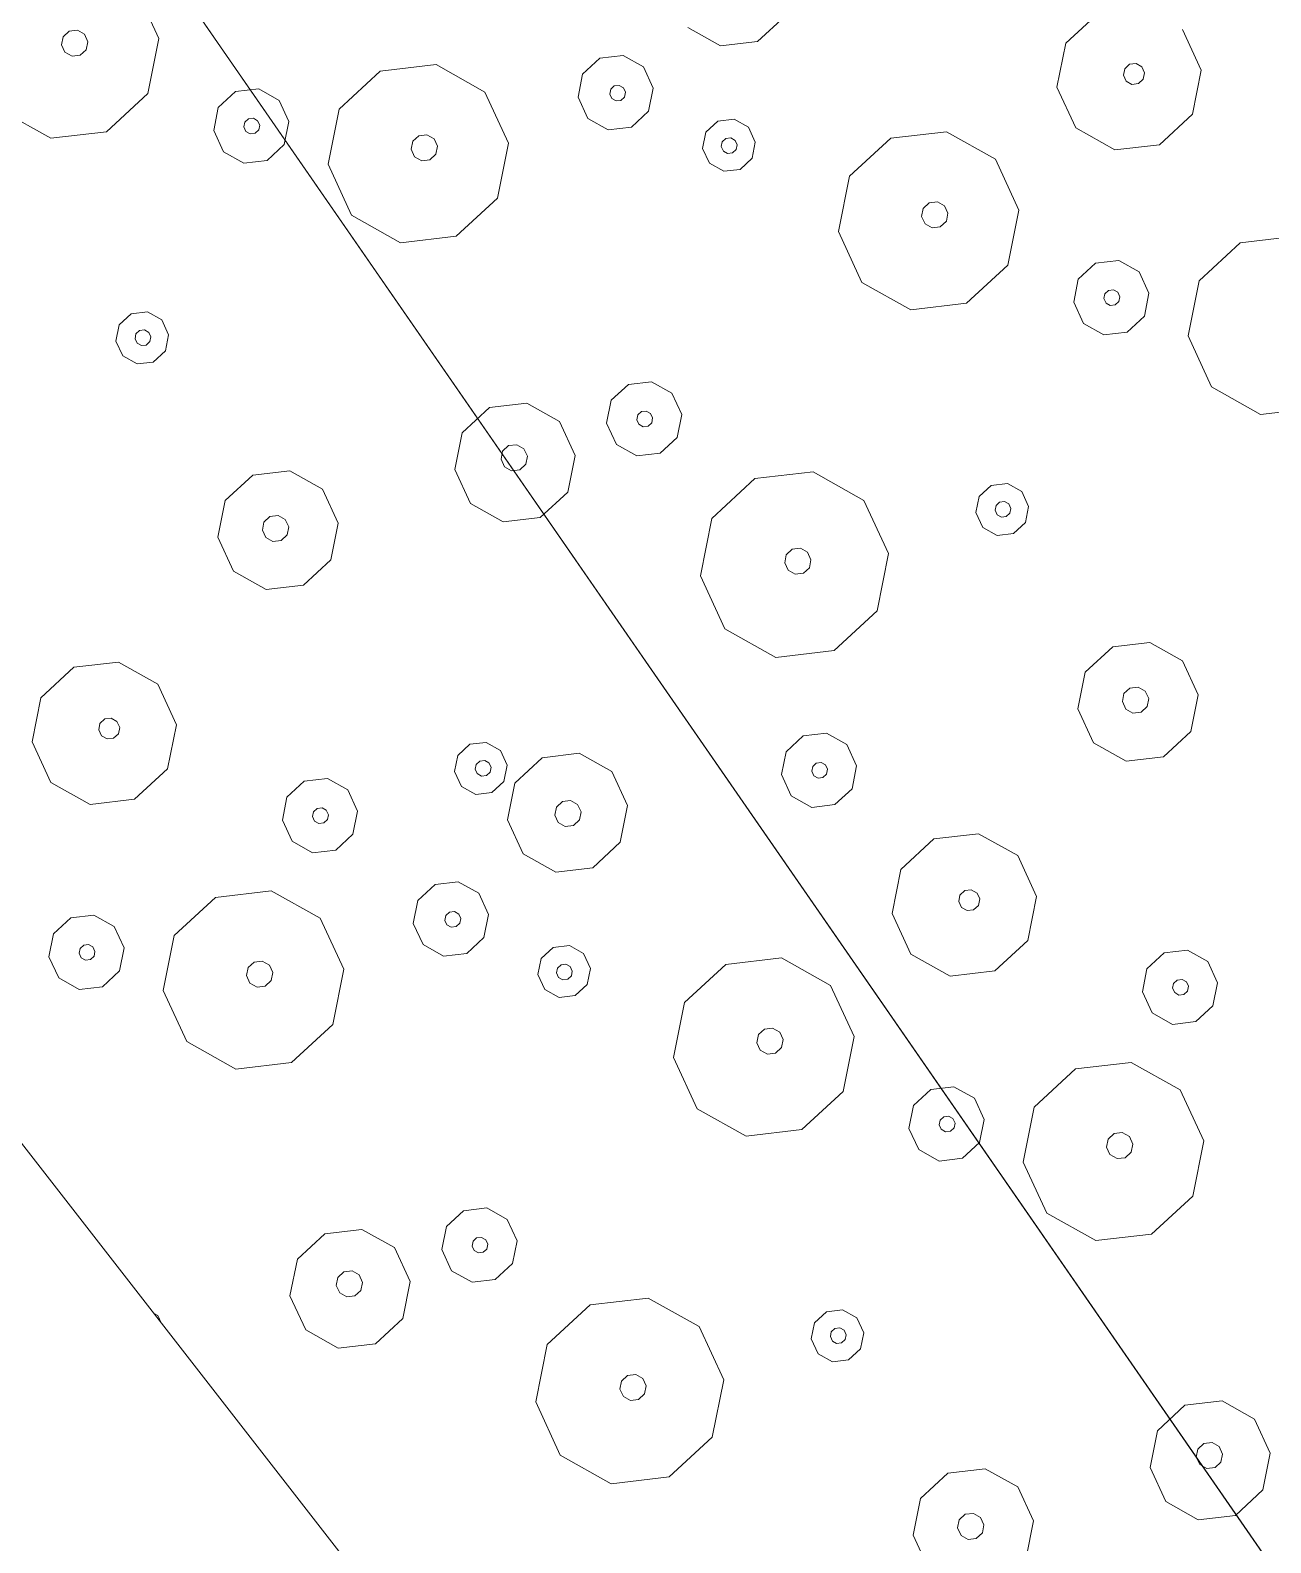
# Model space of a CAD drawing. Header units: metres. Extents: x -2858 to 512, y -1995 to 1252.
# Drawn here: x -943.201 to -940.579, y -870.803 to -867.606 of the extents above; entities that cross this region are included whole.
import ezdxf

# ---------------------------------------------------------------- set-up
doc = ezdxf.new("R2010")
doc.units = ezdxf.units.M
doc.layers.add('Calque commun', color=7, linetype='Continuous')
doc.layers.add('Calque11', color=7, linetype='Continuous')

# ---------------------------------------------------------------- blocks, each defined once
blk = doc.blocks.new('geometrebondepartleger')
at = {"layer": 'Calque11', "color": 7, "linetype": 'Continuous', "lineweight": 9}
blk.add_line((150.3457, 147.4392, 79), (130.1803, 35.9078, 79), dxfattribs=at)
blk = doc.blocks.new('pattern')
at = {"layer": 'Calque commun', "color": 54, "linetype": 'Continuous', "lineweight": 9}
for p, q in [((68.2023, 79.6739), (68.2704, 79.7141)), ((68.2704, 79.7141), (68.3491, 79.7066)), ((68.3491, 79.7066), (68.4084, 79.6542)), ((68.1708, 79.6013), (68.2023, 79.6739)), ((68.4084, 79.6542), (68.4256, 79.577)), ((68.188, 79.5241), (68.1708, 79.6013)), ((68.2638, 79.5839), (68.2707, 79.5998)), ((68.2707, 79.5998), (68.2856, 79.6086)), ((68.2856, 79.6086), (68.3028, 79.607)), ((68.3028, 79.607), (68.3158, 79.5955)), ((68.3158, 79.5955), (68.3195, 79.5786)), ((68.2675, 79.567), (68.2638, 79.5839)), ((68.2805, 79.5556), (68.2675, 79.567)), ((68.2978, 79.5539), (68.2805, 79.5556)), ((68.3127, 79.5627), (68.2978, 79.5539)), ((68.3195, 79.5786), (68.3127, 79.5627)), ((68.4256, 79.577), (68.3942, 79.5044)), ((68.2473, 79.4717), (68.188, 79.5241)), ((68.3942, 79.5044), (68.326, 79.4642)), ((68.326, 79.4642), (68.2473, 79.4717)), ((68.6428, 79.3963), (68.711, 79.4365)), ((68.6114, 79.3237), (68.6428, 79.3963)), ((68.7187, 79.3238), (68.7336, 79.3326)), ((68.7336, 79.3326), (68.7508, 79.3309)), ((68.7508, 79.3309), (68.7638, 79.3195)), ((68.6286, 79.2465), (68.6114, 79.3237)), ((68.7118, 79.3079), (68.7187, 79.3238)), ((68.7156, 79.291), (68.7118, 79.3079)), ((68.7675, 79.3026), (68.7607, 79.2867)), ((68.7638, 79.3195), (68.7675, 79.3026)), ((68.8662, 79.2994), (68.8347, 79.2269)), ((68.7285, 79.2795), (68.7156, 79.291)), ((68.7458, 79.2779), (68.7285, 79.2795)), ((68.7607, 79.2867), (68.7458, 79.2779)), ((68.6879, 79.1942), (68.6286, 79.2465)), ((68.8347, 79.2269), (68.7666, 79.1866)), ((67.8044, 79.1287), (67.9066, 79.1891)), ((67.9066, 79.1891), (68.0247, 79.1778)), ((68.0247, 79.1778), (68.1136, 79.0993)), ((68.7666, 79.1866), (68.6879, 79.1942)), ((67.7572, 79.0199), (67.8044, 79.1287)), ((68.1136, 79.0993), (68.1394, 78.9835)), ((67.783, 78.9041), (67.7572, 79.0199)), ((67.9025, 79.0057), (67.9093, 79.0215)), ((67.9093, 79.0215), (67.9242, 79.0303)), ((67.9242, 79.0303), (67.9415, 79.0287)), ((67.9415, 79.0287), (67.9544, 79.0172)), ((67.9544, 79.0172), (67.9582, 79.0004)), ((67.9062, 78.9888), (67.9025, 79.0057)), ((67.9192, 78.9773), (67.9062, 78.9888)), ((67.9513, 78.9845), (67.9364, 78.9757)), ((67.9582, 79.0004), (67.9513, 78.9845)), ((68.1394, 78.9835), (68.0922, 78.8746)), ((67.5359, 78.9277), (67.5785, 78.9528)), ((67.5785, 78.9528), (67.6277, 78.9481)), ((67.6277, 78.9481), (67.6648, 78.9154)), ((67.9364, 78.9757), (67.9192, 78.9773)), ((67.5163, 78.8823), (67.5359, 78.9277)), ((67.6648, 78.9154), (67.6755, 78.8671)), ((67.5784, 78.8772), (67.5826, 78.8867)), ((67.5826, 78.8867), (67.5915, 78.892)), ((67.5915, 78.892), (67.6019, 78.891)), ((67.6019, 78.891), (67.6096, 78.8842)), ((67.6096, 78.8842), (67.6119, 78.874)), ((67.8719, 78.8255), (67.783, 78.9041)), ((67.527, 78.8341), (67.5163, 78.8823)), ((67.5807, 78.8671), (67.5784, 78.8772)), ((67.5885, 78.8602), (67.5807, 78.8671)), ((67.5988, 78.8592), (67.5885, 78.8602)), ((67.6078, 78.8645), (67.5988, 78.8592)), ((67.6119, 78.874), (67.6078, 78.8645)), ((67.6755, 78.8671), (67.6559, 78.8218)), ((68.0922, 78.8746), (67.9901, 78.8143)), ((68.5718, 78.832), (68.5856, 78.8638)), ((68.5856, 78.8638), (68.6154, 78.8814)), ((68.6154, 78.8814), (68.6499, 78.8781)), ((68.6499, 78.8781), (68.6758, 78.8552)), ((68.6758, 78.8552), (68.6833, 78.8214)), ((67.5641, 78.8013), (67.527, 78.8341)), ((67.6559, 78.8218), (67.6133, 78.7967)), ((67.9901, 78.8143), (67.8719, 78.8255)), ((68.5794, 78.7982), (68.5718, 78.832)), ((68.6096, 78.8292), (68.6137, 78.8387)), ((68.6119, 78.819), (68.6096, 78.8292)), ((68.6197, 78.8122), (68.6119, 78.819)), ((68.6137, 78.8387), (68.6227, 78.844)), ((68.6227, 78.844), (68.633, 78.843)), ((68.633, 78.843), (68.6408, 78.8361)), ((68.6431, 78.826), (68.6389, 78.8165)), ((68.6408, 78.8361), (68.6431, 78.826)), ((68.6833, 78.8214), (68.6696, 78.7897)), ((67.6133, 78.7967), (67.5641, 78.8013)), ((68.6053, 78.7753), (68.5794, 78.7982)), ((68.63, 78.8112), (68.6197, 78.8122)), ((68.6389, 78.8165), (68.63, 78.8112)), ((68.6696, 78.7897), (68.6398, 78.7721)), ((68.0802, 78.7527), (68.1228, 78.7779)), ((68.1228, 78.7779), (68.172, 78.7732)), ((68.172, 78.7732), (68.2091, 78.7404)), ((68.6398, 78.7721), (68.6053, 78.7753)), ((68.8573, 78.7094), (68.9638, 78.7723)), ((68.9638, 78.7723), (69.0868, 78.7606)), ((69.0868, 78.7606), (69.1795, 78.6787)), ((68.0606, 78.7074), (68.0802, 78.7527)), ((68.2091, 78.7404), (68.2198, 78.6922)), ((68.0713, 78.6591), (68.0606, 78.7074)), ((68.1228, 78.7022), (68.1269, 78.7118)), ((68.125, 78.6921), (68.1228, 78.7022)), ((68.1328, 78.6852), (68.125, 78.6921)), ((68.1269, 78.7118), (68.1358, 78.717)), ((68.1358, 78.717), (68.1462, 78.7161)), ((68.1462, 78.7161), (68.154, 78.7092)), ((68.1562, 78.6991), (68.1521, 78.6895)), ((68.154, 78.7092), (68.1562, 78.6991)), ((68.2198, 78.6922), (68.2002, 78.6468)), ((68.8081, 78.596), (68.8573, 78.7094)), ((68.1084, 78.6264), (68.0713, 78.6591)), ((68.1431, 78.6842), (68.1328, 78.6852)), ((68.1521, 78.6895), (68.1431, 78.6842)), ((69.1795, 78.6787), (69.2063, 78.5581)), ((68.2002, 78.6468), (68.1576, 78.6217)), ((68.1576, 78.6217), (68.1084, 78.6264)), ((68.835, 78.4754), (68.8081, 78.596)), ((68.9694, 78.5803), (68.9762, 78.5962)), ((68.9762, 78.5962), (68.9911, 78.605)), ((68.9911, 78.605), (69.0084, 78.6033)), ((69.0084, 78.6033), (69.0213, 78.5919)), ((67.6553, 78.5207), (67.737, 78.569)), ((67.737, 78.569), (67.8315, 78.56)), ((68.9731, 78.5634), (68.9694, 78.5803)), ((68.9861, 78.552), (68.9731, 78.5634)), ((69.0251, 78.575), (69.0182, 78.5591)), ((69.0213, 78.5919), (69.0251, 78.575)), ((67.1097, 78.4911), (67.1778, 78.5313)), ((67.1778, 78.5313), (67.2565, 78.5238)), ((67.8315, 78.56), (67.9027, 78.4972)), ((69.0033, 78.5503), (68.9861, 78.552)), ((69.0182, 78.5591), (69.0033, 78.5503)), ((69.2063, 78.5581), (69.1572, 78.4447)), ((67.2565, 78.5238), (67.3158, 78.4715)), ((67.6175, 78.4336), (67.6553, 78.5207)), ((67.0782, 78.4185), (67.1097, 78.4911)), ((67.3158, 78.4715), (67.333, 78.3942)), ((67.9027, 78.4972), (67.9233, 78.4045)), ((68.1328, 78.4308), (68.235, 78.4911)), ((68.235, 78.4911), (68.3531, 78.4799)), ((68.3531, 78.4799), (68.4421, 78.4013)), ((68.9277, 78.3936), (68.835, 78.4754)), ((67.7393, 78.435), (67.7512, 78.442)), ((67.7512, 78.442), (67.765, 78.4407)), ((67.765, 78.4407), (67.7754, 78.4315)), ((69.1572, 78.4447), (69.0507, 78.3819)), ((67.0954, 78.3413), (67.0782, 78.4185)), ((67.1786, 78.4027), (67.1855, 78.4186)), ((67.1855, 78.4186), (67.2004, 78.4274)), ((67.2004, 78.4274), (67.2176, 78.4257)), ((67.2176, 78.4257), (67.2306, 78.4143)), ((67.2306, 78.4143), (67.2344, 78.3974)), ((67.6382, 78.341), (67.6175, 78.4336)), ((67.7338, 78.4223), (67.7393, 78.435)), ((67.7368, 78.4088), (67.7338, 78.4223)), ((67.7471, 78.3996), (67.7368, 78.4088)), ((67.7729, 78.4053), (67.7609, 78.3983)), ((67.7784, 78.418), (67.7729, 78.4053)), ((67.7754, 78.4315), (67.7784, 78.418)), ((67.9233, 78.4045), (67.8856, 78.3174)), ((68.0856, 78.3219), (68.1328, 78.4308)), ((67.1824, 78.3858), (67.1786, 78.4027)), ((67.1954, 78.3743), (67.1824, 78.3858)), ((67.2126, 78.3727), (67.1954, 78.3743)), ((67.2275, 78.3815), (67.2126, 78.3727)), ((67.2344, 78.3974), (67.2275, 78.3815)), ((67.333, 78.3942), (67.3016, 78.3217)), ((67.7609, 78.3983), (67.7471, 78.3996)), ((68.4421, 78.4013), (68.4679, 78.2855)), ((69.0507, 78.3819), (68.9277, 78.3936)), ((67.1547, 78.289), (67.0954, 78.3413)), ((67.7093, 78.2782), (67.6382, 78.341)), ((67.3016, 78.3217), (67.2335, 78.2815)), ((67.8856, 78.3174), (67.8038, 78.2691)), ((68.1114, 78.2061), (68.0856, 78.3219)), ((68.2309, 78.3077), (68.2378, 78.3236)), ((68.2347, 78.2908), (68.2309, 78.3077)), ((68.2378, 78.3236), (68.2527, 78.3324)), ((68.2527, 78.3324), (68.2699, 78.3307)), ((68.2699, 78.3307), (68.2829, 78.3193)), ((68.2829, 78.3193), (68.2867, 78.3024)), ((67.2335, 78.2815), (67.1547, 78.289)), ((67.8038, 78.2691), (67.7093, 78.2782)), ((68.2477, 78.2794), (68.2347, 78.2908)), ((68.2649, 78.2777), (68.2477, 78.2794)), ((68.2798, 78.2865), (68.2649, 78.2777)), ((68.2867, 78.3024), (68.2798, 78.2865)), ((68.4679, 78.2855), (68.4207, 78.1766)), ((66.4915, 78.2726), (66.5805, 78.1941)), ((68.9297, 78.1879), (68.9723, 78.213)), ((68.9723, 78.213), (69.0215, 78.2083)), ((66.5805, 78.1941), (66.6063, 78.0783)), ((68.2004, 78.1276), (68.1114, 78.2061)), ((68.91, 78.1425), (68.9297, 78.1879)), ((69.0215, 78.2083), (69.0586, 78.1756)), ((68.4207, 78.1766), (68.3185, 78.1163)), ((68.9764, 78.1469), (68.9853, 78.1522)), ((68.9853, 78.1522), (68.9956, 78.1512)), ((68.9956, 78.1512), (69.0034, 78.1443)), ((69.0586, 78.1756), (69.0693, 78.1273)), ((68.3185, 78.1163), (68.2004, 78.1276)), ((68.9208, 78.0943), (68.91, 78.1425)), ((68.9722, 78.1374), (68.9764, 78.1469)), ((68.9745, 78.1273), (68.9722, 78.1374)), ((68.9823, 78.1204), (68.9745, 78.1273)), ((68.9926, 78.1194), (68.9823, 78.1204)), ((69.0016, 78.1247), (68.9926, 78.1194)), ((69.0057, 78.1342), (69.0016, 78.1247)), ((69.0034, 78.1443), (69.0057, 78.1342)), ((69.0693, 78.1273), (69.0497, 78.082)), ((69.1448, 78.0775), (69.2129, 78.1177)), ((69.2129, 78.1177), (69.2916, 78.1102)), ((68.9579, 78.0615), (68.9208, 78.0943)), ((69.2916, 78.1102), (69.3509, 78.0579)), ((66.6063, 78.0783), (66.5591, 77.9694)), ((67.6835, 78.0081), (67.7032, 78.0534)), ((67.7032, 78.0534), (67.7458, 78.0786)), ((67.7458, 78.0786), (67.795, 78.0739)), ((67.795, 78.0739), (67.832, 78.0412)), ((69.0071, 78.0568), (68.9579, 78.0615)), ((69.0497, 78.082), (69.0071, 78.0568)), ((69.1133, 78.0049), (69.1448, 78.0775)), ((69.3509, 78.0579), (69.3681, 77.9807)), ((67.832, 78.0412), (67.8428, 77.9929)), ((66.3388, 77.9203), (66.2498, 77.9989)), ((67.6943, 77.9598), (67.6835, 78.0081)), ((67.7457, 78.0029), (67.7498, 78.0125)), ((67.748, 77.9928), (67.7457, 78.0029)), ((67.7557, 77.9859), (67.748, 77.9928)), ((67.7498, 78.0125), (67.7588, 78.0177)), ((67.7588, 78.0177), (67.7691, 78.0168)), ((67.775, 77.9902), (67.7661, 77.985)), ((67.7691, 78.0168), (67.7769, 78.0099)), ((67.7792, 77.9998), (67.775, 77.9902)), ((67.7769, 78.0099), (67.7792, 77.9998)), ((67.8428, 77.9929), (67.8231, 77.9475)), ((69.1305, 77.9277), (69.1133, 78.0049)), ((69.2063, 77.9876), (69.2132, 78.0034)), ((69.2101, 77.9707), (69.2063, 77.9876)), ((69.2132, 78.0034), (69.2281, 78.0122)), ((69.2281, 78.0122), (69.2453, 78.0106)), ((69.2453, 78.0106), (69.2583, 77.9992)), ((69.2583, 77.9992), (69.262, 77.9823)), ((66.5591, 77.9694), (66.4569, 77.9091)), ((67.0387, 77.9268), (67.0524, 77.9586)), ((67.0524, 77.9586), (67.0822, 77.9762)), ((67.0822, 77.9762), (67.1167, 77.9729)), ((67.1167, 77.9729), (67.1426, 77.95)), ((67.7313, 77.9271), (67.6943, 77.9598)), ((67.7661, 77.985), (67.7557, 77.9859)), ((69.223, 77.9592), (69.2101, 77.9707)), ((69.2402, 77.9576), (69.223, 77.9592)), ((69.2551, 77.9664), (69.2402, 77.9576)), ((69.262, 77.9823), (69.2551, 77.9664)), ((69.3681, 77.9807), (69.3367, 77.9081)), ((67.0462, 77.8931), (67.0387, 77.9268)), ((67.0764, 77.924), (67.0806, 77.9335)), ((67.0787, 77.9138), (67.0764, 77.924)), ((67.0806, 77.9335), (67.0895, 77.9388)), ((67.0895, 77.9388), (67.0999, 77.9378)), ((67.0999, 77.9378), (67.1076, 77.9309)), ((67.1076, 77.9309), (67.1099, 77.9208)), ((67.1426, 77.95), (67.1502, 77.9162)), ((67.7805, 77.9224), (67.7313, 77.9271)), ((67.8231, 77.9475), (67.7805, 77.9224)), ((68.3975, 77.9199), (68.4273, 77.9375)), ((68.4273, 77.9375), (68.4618, 77.9342)), ((68.4618, 77.9342), (68.4877, 77.9113)), ((69.1898, 77.8754), (69.1305, 77.9277)), ((66.4569, 77.9091), (66.3388, 77.9203)), ((67.0721, 77.8701), (67.0462, 77.8931)), ((67.0865, 77.907), (67.0787, 77.9138)), ((67.0968, 77.906), (67.0865, 77.907)), ((67.1058, 77.9113), (67.0968, 77.906)), ((67.1099, 77.9208), (67.1058, 77.9113)), ((67.1502, 77.9162), (67.1364, 77.8845)), ((68.3837, 77.8881), (68.3975, 77.9199)), ((68.4232, 77.8854), (68.4273, 77.8949)), ((68.4273, 77.8949), (68.4362, 77.9002)), ((68.4362, 77.9002), (68.4466, 77.8992)), ((68.4466, 77.8992), (68.4544, 77.8923)), ((68.4544, 77.8923), (68.4566, 77.8822)), ((68.4877, 77.9113), (68.4952, 77.8775)), ((69.3367, 77.9081), (69.2685, 77.8679)), ((66.5471, 77.8475), (66.5896, 77.8727)), ((66.5896, 77.8727), (66.6389, 77.868)), ((66.6389, 77.868), (66.6759, 77.8353)), ((67.1066, 77.8669), (67.0721, 77.8701)), ((67.1364, 77.8845), (67.1066, 77.8669)), ((67.3241, 77.8042), (67.4306, 77.8671)), ((67.4306, 77.8671), (67.5536, 77.8554)), ((68.3913, 77.8543), (68.3837, 77.8881)), ((68.4254, 77.8752), (68.4232, 77.8854)), ((68.4332, 77.8683), (68.4254, 77.8752)), ((68.4436, 77.8674), (68.4332, 77.8683)), ((68.4525, 77.8726), (68.4436, 77.8674)), ((68.4566, 77.8822), (68.4525, 77.8726)), ((68.4952, 77.8775), (68.4815, 77.8457)), ((69.2685, 77.8679), (69.1898, 77.8754)), ((66.5274, 77.8022), (66.5471, 77.8475)), ((66.6759, 77.8353), (66.6867, 77.787)), ((67.5536, 77.8554), (67.6463, 77.7736)), ((68.4172, 77.8314), (68.3913, 77.8543)), ((68.4517, 77.8281), (68.4172, 77.8314)), ((68.4815, 77.8457), (68.4517, 77.8281)), ((66.5381, 77.7539), (66.5274, 77.8022)), ((66.5896, 77.797), (66.5937, 77.8066)), ((66.5918, 77.7869), (66.5896, 77.797)), ((66.5937, 77.8066), (66.6027, 77.8118)), ((66.6027, 77.8118), (66.613, 77.8109)), ((66.613, 77.8109), (66.6208, 77.804)), ((66.6208, 77.804), (66.623, 77.7939)), ((67.275, 77.6908), (67.3241, 77.8042)), ((66.5996, 77.78), (66.5918, 77.7869)), ((66.61, 77.779), (66.5996, 77.78)), ((66.6189, 77.7843), (66.61, 77.779)), ((66.623, 77.7939), (66.6189, 77.7843)), ((66.6867, 77.787), (66.667, 77.7416)), ((67.6463, 77.7736), (67.6732, 77.6529)), ((68.0888, 77.7488), (68.1569, 77.789)), ((68.1569, 77.789), (68.2356, 77.7815)), ((68.2356, 77.7815), (68.2949, 77.7292)), ((66.5752, 77.7212), (66.5381, 77.7539)), ((66.667, 77.7416), (66.6244, 77.7165)), ((68.0573, 77.6762), (68.0888, 77.7488)), ((69.5539, 77.7274), (69.5606, 77.743)), ((66.6244, 77.7165), (66.5752, 77.7212)), ((68.2949, 77.7292), (68.3121, 77.652)), ((68.4565, 77.6832), (68.4991, 77.7083)), ((68.4991, 77.7083), (68.5483, 77.7036)), ((68.5483, 77.7036), (68.5854, 77.6709)), ((69.556, 77.7176), (69.5539, 77.7274)), ((67.3018, 77.5702), (67.275, 77.6908)), ((67.4362, 77.6751), (67.4431, 77.691)), ((67.4399, 77.6582), (67.4362, 77.6751)), ((67.4431, 77.691), (67.458, 77.6998)), ((67.458, 77.6998), (67.4752, 77.6981)), ((67.4752, 77.6981), (67.4882, 77.6867)), ((67.4919, 77.6698), (67.485, 77.6539)), ((67.4882, 77.6867), (67.4919, 77.6698)), ((68.0745, 77.599), (68.0573, 77.6762)), ((68.1575, 77.6685), (68.1644, 77.6844)), ((68.1613, 77.6517), (68.1575, 77.6685)), ((68.1644, 77.6844), (68.1793, 77.6932)), ((68.1793, 77.6932), (68.1965, 77.6916)), ((68.1965, 77.6916), (68.2095, 77.6801)), ((68.2095, 77.6801), (68.2133, 77.6632)), ((68.4368, 77.6378), (68.4565, 77.6832)), ((68.5854, 77.6709), (68.5961, 77.6226)), ((66.1221, 77.6155), (66.2039, 77.6638)), ((66.2039, 77.6638), (66.2984, 77.6548)), ((66.2984, 77.6548), (66.3695, 77.592)), ((67.4529, 77.6468), (67.4399, 77.6582)), ((67.4701, 77.6451), (67.4529, 77.6468)), ((67.485, 77.6539), (67.4701, 77.6451)), ((67.6732, 77.6529), (67.624, 77.5395)), ((68.1743, 77.6402), (68.1613, 77.6517)), ((68.1915, 77.6386), (68.1743, 77.6402)), ((68.2064, 77.6474), (68.1915, 77.6386)), ((68.2133, 77.6632), (68.2064, 77.6474)), ((68.3121, 77.652), (68.2807, 77.5794)), ((68.4476, 77.5896), (68.4368, 77.6378)), ((68.4977, 77.6356), (68.5019, 77.6451)), ((68.5019, 77.6451), (68.5108, 77.6504)), ((68.5108, 77.6504), (68.5211, 77.6494)), ((68.5211, 77.6494), (68.5289, 77.6426)), ((68.5289, 77.6426), (68.5312, 77.6324)), ((66.0844, 77.5284), (66.1221, 77.6155)), ((68.5, 77.6255), (68.4977, 77.6356)), ((68.5078, 77.6186), (68.5, 77.6255)), ((68.5181, 77.6176), (68.5078, 77.6186)), ((68.527, 77.6229), (68.5181, 77.6176)), ((68.5312, 77.6324), (68.527, 77.6229)), ((68.5961, 77.6226), (68.5764, 77.5773)), ((66.3695, 77.592), (66.3902, 77.4993)), ((66.5997, 77.5256), (66.7018, 77.5859)), ((66.7018, 77.5859), (66.82, 77.5747)), ((66.82, 77.5747), (66.9089, 77.4961)), ((68.1338, 77.5467), (68.0745, 77.599)), ((68.2807, 77.5794), (68.2126, 77.5392)), ((68.4846, 77.5568), (68.4476, 77.5896)), ((68.5764, 77.5773), (68.5339, 77.5521)), ((68.7469, 77.5324), (68.8491, 77.5927)), ((68.8491, 77.5927), (68.9672, 77.5815)), ((68.9672, 77.5815), (69.0561, 77.5029)), ((67.3945, 77.4884), (67.3018, 77.5702)), ((68.2126, 77.5392), (68.1338, 77.5467)), ((68.5339, 77.5521), (68.4846, 77.5568)), ((66.2006, 77.5171), (66.2061, 77.5298)), ((66.2036, 77.5036), (66.2006, 77.5171)), ((66.2061, 77.5298), (66.218, 77.5368)), ((66.218, 77.5368), (66.2318, 77.5355)), ((66.2318, 77.5355), (66.2422, 77.5263)), ((66.2452, 77.5128), (66.2397, 77.5001)), ((66.2422, 77.5263), (66.2452, 77.5128)), ((66.5525, 77.4167), (66.5997, 77.5256)), ((67.624, 77.5395), (67.5176, 77.4767)), ((68.1951, 77.5023), (68.2249, 77.5199)), ((68.2249, 77.5199), (68.2594, 77.5166)), ((68.2594, 77.5166), (68.2853, 77.4937)), ((68.6997, 77.4235), (68.7469, 77.5324)), ((66.214, 77.4944), (66.2036, 77.5036)), ((66.2278, 77.4931), (66.214, 77.4944)), ((66.2397, 77.5001), (66.2278, 77.4931)), ((66.3902, 77.4993), (66.3524, 77.4122)), ((66.9089, 77.4961), (66.9347, 77.3803)), ((67.5176, 77.4767), (67.3945, 77.4884)), ((68.1813, 77.4706), (68.1951, 77.5023)), ((68.217, 77.4702), (68.2211, 77.4797)), ((68.2211, 77.4797), (68.23, 77.485)), ((68.23, 77.485), (68.2404, 77.484)), ((68.2404, 77.484), (68.2482, 77.4772)), ((68.2482, 77.4772), (68.2504, 77.467)), ((68.2853, 77.4937), (68.2928, 77.46)), ((69.0561, 77.5029), (69.0819, 77.3871)), ((68.1889, 77.4368), (68.1813, 77.4706)), ((68.2192, 77.4601), (68.217, 77.4702)), ((68.227, 77.4532), (68.2192, 77.4601)), ((68.2374, 77.4522), (68.227, 77.4532)), ((68.2463, 77.4575), (68.2374, 77.4522)), ((68.2504, 77.467), (68.2463, 77.4575)), ((68.2928, 77.46), (68.2791, 77.4282)), ((66.3524, 77.4122), (66.2707, 77.364)), ((66.5783, 77.3009), (66.5525, 77.4167)), ((66.6977, 77.4025), (66.7046, 77.4184)), ((66.7046, 77.4184), (66.7195, 77.4272)), ((66.7195, 77.4272), (66.7368, 77.4256)), ((66.7368, 77.4256), (66.7497, 77.4141)), ((66.7497, 77.4141), (66.7535, 77.3972)), ((68.2148, 77.4139), (68.1889, 77.4368)), ((68.2493, 77.4106), (68.2148, 77.4139)), ((68.2791, 77.4282), (68.2493, 77.4106)), ((68.7255, 77.3077), (68.6997, 77.4235)), ((68.845, 77.4093), (68.8518, 77.4252)), ((68.8518, 77.4252), (68.8667, 77.434)), ((68.8667, 77.434), (68.884, 77.4323)), ((68.884, 77.4323), (68.8969, 77.4209)), ((68.8969, 77.4209), (68.9007, 77.404)), ((66.7015, 77.3856), (66.6977, 77.4025)), ((66.7145, 77.3742), (66.7015, 77.3856)), ((66.7466, 77.3813), (66.7317, 77.3725)), ((66.7535, 77.3972), (66.7466, 77.3813)), ((66.9347, 77.3803), (66.8875, 77.2714)), ((68.8487, 77.3924), (68.845, 77.4093)), ((68.8617, 77.381), (68.8487, 77.3924)), ((68.8789, 77.3793), (68.8617, 77.381)), ((68.8938, 77.3881), (68.8789, 77.3793)), ((68.9007, 77.404), (68.8938, 77.3881)), ((69.0819, 77.3871), (69.0347, 77.2782)), ((66.2707, 77.364), (66.1762, 77.373)), ((66.7317, 77.3725), (66.7145, 77.3742)), ((68.4784, 77.3313), (68.521, 77.3565)), ((68.521, 77.3565), (68.5702, 77.3518)), ((68.5702, 77.3518), (68.6073, 77.3191)), ((68.4588, 77.286), (68.4784, 77.3313)), ((68.6073, 77.3191), (68.618, 77.2708)), ((66.6672, 77.2224), (66.5783, 77.3009)), ((67.3965, 77.2827), (67.4391, 77.3078)), ((67.4391, 77.3078), (67.4883, 77.3031)), ((67.4883, 77.3031), (67.5254, 77.2704)), ((68.4695, 77.2377), (68.4588, 77.286)), ((68.5209, 77.2808), (68.5251, 77.2904)), ((68.5251, 77.2904), (68.534, 77.2956)), ((68.534, 77.2956), (68.5444, 77.2947)), ((68.5444, 77.2947), (68.5521, 77.2878)), ((68.5521, 77.2878), (68.5544, 77.2777)), ((68.8144, 77.2292), (68.7255, 77.3077)), ((66.8875, 77.2714), (66.7853, 77.2111)), ((67.3769, 77.2373), (67.3965, 77.2827)), ((67.5254, 77.2704), (67.5361, 77.2222)), ((68.5232, 77.2707), (68.5209, 77.2808)), ((68.531, 77.2638), (68.5232, 77.2707)), ((68.5413, 77.2629), (68.531, 77.2638)), ((68.5503, 77.2681), (68.5413, 77.2629)), ((68.5544, 77.2777), (68.5503, 77.2681)), ((68.618, 77.2708), (68.5984, 77.2254)), ((69.0347, 77.2782), (68.9325, 77.2179)), ((66.7853, 77.2111), (66.6672, 77.2224)), ((67.3876, 77.1891), (67.3769, 77.2373)), ((67.4391, 77.2322), (67.4432, 77.2417)), ((67.4413, 77.2221), (67.4391, 77.2322)), ((67.4491, 77.2152), (67.4413, 77.2221)), ((67.4432, 77.2417), (67.4521, 77.247)), ((67.4521, 77.247), (67.4625, 77.246)), ((67.4625, 77.246), (67.4703, 77.2392)), ((67.4725, 77.229), (67.4684, 77.2195)), ((67.4703, 77.2392), (67.4725, 77.229)), ((67.5361, 77.2222), (67.5165, 77.1768)), ((68.5066, 77.205), (68.4695, 77.2377)), ((68.5984, 77.2254), (68.5558, 77.2003)), ((68.9325, 77.2179), (68.8144, 77.2292)), ((67.4247, 77.1563), (67.3876, 77.1891)), ((67.4594, 77.2142), (67.4491, 77.2152)), ((67.4684, 77.2195), (67.4594, 77.2142)), ((67.6116, 77.1723), (67.6797, 77.2125)), ((67.6797, 77.2125), (67.7585, 77.205)), ((67.7585, 77.205), (67.8178, 77.1527)), ((68.5558, 77.2003), (68.5066, 77.205)), ((67.5165, 77.1768), (67.4739, 77.1516)), ((67.5801, 77.0997), (67.6116, 77.1723)), ((69.0227, 77.1564), (69.0653, 77.1815)), ((69.0653, 77.1815), (69.1145, 77.1768)), ((69.1145, 77.1768), (69.1516, 77.1441)), ((67.4739, 77.1516), (67.4247, 77.1563)), ((67.8178, 77.1527), (67.835, 77.0755)), ((69.0031, 77.111), (69.0227, 77.1564)), ((69.1516, 77.1441), (69.1623, 77.0958)), ((67.5973, 77.0225), (67.5801, 77.0997)), ((67.6731, 77.0824), (67.68, 77.0983)), ((67.68, 77.0983), (67.6949, 77.107)), ((67.6949, 77.107), (67.7121, 77.1054)), ((67.7121, 77.1054), (67.7251, 77.094)), ((67.7251, 77.094), (67.7289, 77.0771)), ((69.0138, 77.0627), (69.0031, 77.111)), ((69.0653, 77.1059), (69.0694, 77.1154)), ((69.0675, 77.0957), (69.0653, 77.1059)), ((69.0753, 77.0889), (69.0675, 77.0957)), ((69.0694, 77.1154), (69.0783, 77.1207)), ((69.0783, 77.1207), (69.0887, 77.1197)), ((69.0946, 77.0932), (69.0856, 77.0879)), ((69.0887, 77.1197), (69.0965, 77.1128)), ((69.0987, 77.1027), (69.0946, 77.0932)), ((69.0965, 77.1128), (69.0987, 77.1027)), ((69.1623, 77.0958), (69.1427, 77.0505)), ((67.6769, 77.0655), (67.6731, 77.0824)), ((67.6898, 77.054), (67.6769, 77.0655)), ((67.722, 77.0612), (67.7071, 77.0524)), ((67.7289, 77.0771), (67.722, 77.0612)), ((67.835, 77.0755), (67.8035, 77.0029)), ((69.0509, 77.03), (69.0138, 77.0627)), ((69.0856, 77.0879), (69.0753, 77.0889)), ((66.8643, 77.0147), (66.8941, 77.0323)), ((66.8941, 77.0323), (66.9286, 77.029)), ((66.9286, 77.029), (66.9545, 77.0061)), ((67.7071, 77.0524), (67.6898, 77.054)), ((69.1001, 77.0253), (69.0509, 77.03)), ((69.1427, 77.0505), (69.1001, 77.0253)), ((66.8506, 76.9829), (66.8643, 77.0147)), ((66.9545, 77.0061), (66.9621, 76.9723)), ((67.6566, 76.9702), (67.5973, 77.0225)), ((67.8035, 77.0029), (67.7354, 76.9627)), ((66.8581, 76.9491), (66.8506, 76.9829)), ((66.89, 76.9802), (66.8941, 76.9897)), ((66.8923, 76.97), (66.89, 76.9802)), ((66.9, 76.9632), (66.8923, 76.97)), ((66.8941, 76.9897), (66.9031, 76.995)), ((66.9031, 76.995), (66.9134, 76.994)), ((66.9193, 76.9674), (66.9104, 76.9622)), ((66.9134, 76.994), (66.9212, 76.9871)), ((66.9234, 76.977), (66.9193, 76.9674)), ((66.9212, 76.9871), (66.9234, 76.977)), ((66.9621, 76.9723), (66.9483, 76.9405)), ((67.7354, 76.9627), (67.6566, 76.9702)), ((68.5978, 76.9244), (68.6795, 76.9726)), ((68.6795, 76.9726), (68.774, 76.9636)), ((66.884, 76.9262), (66.8581, 76.9491)), ((66.9104, 76.9622), (66.9, 76.9632)), ((66.9483, 76.9405), (66.9185, 76.9229)), ((68.0522, 76.8948), (68.1203, 76.935)), ((68.1203, 76.935), (68.199, 76.9275)), ((68.774, 76.9636), (68.8452, 76.9008)), ((66.9185, 76.9229), (66.884, 76.9262)), ((68.199, 76.9275), (68.2583, 76.8751)), ((68.56, 76.8373), (68.5978, 76.9244)), ((68.8452, 76.9008), (68.8658, 76.8081)), ((66.6237, 76.8838), (66.7025, 76.8763)), ((66.7025, 76.8763), (66.7618, 76.824)), ((68.0207, 76.8222), (68.0522, 76.8948)), ((68.2583, 76.8751), (68.2755, 76.7979)), ((68.5807, 76.7446), (68.56, 76.8373)), ((68.6763, 76.8259), (68.6818, 76.8386)), ((68.6818, 76.8386), (68.6937, 76.8456)), ((68.6937, 76.8456), (68.7075, 76.8443)), ((68.7075, 76.8443), (68.7178, 76.8352)), ((66.7618, 76.824), (66.779, 76.7468)), ((68.0379, 76.745), (68.0207, 76.8222)), ((68.1211, 76.8063), (68.128, 76.8222)), ((68.1249, 76.7894), (68.1211, 76.8063)), ((68.128, 76.8222), (68.1429, 76.831)), ((68.1429, 76.831), (68.1601, 76.8294)), ((68.1601, 76.8294), (68.1731, 76.8179)), ((68.1731, 76.8179), (68.1769, 76.801)), ((68.6793, 76.8124), (68.6763, 76.8259)), ((68.6896, 76.8032), (68.6793, 76.8124)), ((68.7153, 76.809), (68.7034, 76.8019)), ((68.7209, 76.8217), (68.7153, 76.809)), ((68.7178, 76.8352), (68.7209, 76.8217)), ((68.8658, 76.8081), (68.8281, 76.721)), ((66.9036, 76.7326), (66.9233, 76.778)), ((66.9233, 76.778), (66.9659, 76.8031)), ((66.9659, 76.8031), (67.0151, 76.7984)), ((67.0151, 76.7984), (67.0522, 76.7657)), ((68.1379, 76.778), (68.1249, 76.7894)), ((68.1551, 76.7763), (68.1379, 76.778)), ((68.17, 76.7851), (68.1551, 76.7763)), ((68.1769, 76.801), (68.17, 76.7851)), ((68.2755, 76.7979), (68.2441, 76.7253)), ((68.7034, 76.8019), (68.6896, 76.8032)), ((66.9687, 76.7399), (66.9776, 76.7452)), ((66.9776, 76.7452), (66.988, 76.7442)), ((66.988, 76.7442), (66.9957, 76.7374)), ((67.0522, 76.7657), (67.0629, 76.7174)), ((68.0972, 76.6926), (68.0379, 76.745)), ((68.6518, 76.6818), (68.5807, 76.7446)), ((66.9144, 76.6844), (66.9036, 76.7326)), ((66.9646, 76.7304), (66.9687, 76.7399)), ((66.9668, 76.7203), (66.9646, 76.7304)), ((66.9746, 76.7134), (66.9668, 76.7203)), ((66.9849, 76.7124), (66.9746, 76.7134)), ((66.9939, 76.7177), (66.9849, 76.7124)), ((66.998, 76.7272), (66.9939, 76.7177)), ((66.9957, 76.7374), (66.998, 76.7272)), ((67.0629, 76.7174), (67.0433, 76.6721)), ((68.2441, 76.7253), (68.1759, 76.6851)), ((68.8281, 76.721), (68.7463, 76.6728)), ((66.9515, 76.6516), (66.9144, 76.6844)), ((67.2137, 76.6272), (67.3159, 76.6875)), ((67.3159, 76.6875), (67.434, 76.6763)), ((68.1759, 76.6851), (68.0972, 76.6926)), ((68.7463, 76.6728), (68.6518, 76.6818)), ((67.0007, 76.6469), (66.9515, 76.6516)), ((67.0433, 76.6721), (67.0007, 76.6469)), ((67.434, 76.6763), (67.523, 76.5977)), ((67.1665, 76.5183), (67.2137, 76.6272)), ((67.523, 76.5977), (67.5488, 76.4819)), ((67.1923, 76.4025), (67.1665, 76.5183)), ((67.3118, 76.5041), (67.3187, 76.52)), ((67.3187, 76.52), (67.3336, 76.5288)), ((67.3336, 76.5288), (67.3508, 76.5271)), ((67.3508, 76.5271), (67.3638, 76.5157)), ((67.3155, 76.4872), (67.3118, 76.5041)), ((67.3285, 76.4758), (67.3155, 76.4872)), ((67.3675, 76.4988), (67.3606, 76.4829)), ((67.3638, 76.5157), (67.3675, 76.4988)), ((67.3457, 76.4741), (67.3285, 76.4758)), ((67.3606, 76.4829), (67.3457, 76.4741)), ((67.5488, 76.4819), (67.5016, 76.373)), ((67.2812, 76.324), (67.1923, 76.4025)), ((67.5016, 76.373), (67.3994, 76.3127)), ((67.9812, 76.3305), (67.9949, 76.3622)), ((67.9949, 76.3622), (68.0247, 76.3798)), ((68.0247, 76.3798), (68.0592, 76.3765)), ((68.0592, 76.3765), (68.0851, 76.3536)), ((67.9887, 76.2967), (67.9812, 76.3305)), ((68.0189, 76.3276), (68.0231, 76.3372)), ((68.0212, 76.3175), (68.0189, 76.3276)), ((68.0231, 76.3372), (68.032, 76.3424)), ((68.032, 76.3424), (68.0424, 76.3414)), ((68.0424, 76.3414), (68.0501, 76.3346)), ((68.0501, 76.3346), (68.0524, 76.3244)), ((68.0851, 76.3536), (68.0927, 76.3199)), ((67.3994, 76.3127), (67.2812, 76.324)), ((68.0146, 76.2738), (67.9887, 76.2967)), ((68.029, 76.3106), (68.0212, 76.3175)), ((68.0393, 76.3096), (68.029, 76.3106)), ((68.0483, 76.3149), (68.0393, 76.3096)), ((68.0524, 76.3244), (68.0483, 76.3149)), ((68.0927, 76.3199), (68.0789, 76.2881)), ((67.4896, 76.2512), (67.5321, 76.2763)), ((67.5321, 76.2763), (67.5814, 76.2716)), ((67.5814, 76.2716), (67.6184, 76.2389)), ((68.0491, 76.2705), (68.0146, 76.2738)), ((68.0789, 76.2881), (68.0491, 76.2705)), ((67.4699, 76.2058), (67.4896, 76.2512)), ((67.6184, 76.2389), (67.6292, 76.1906)), ((67.4806, 76.1575), (67.4699, 76.2058)), ((67.5321, 76.2007), (67.5362, 76.2102)), ((67.5343, 76.1905), (67.5321, 76.2007)), ((67.5362, 76.2102), (67.5452, 76.2155)), ((67.5452, 76.2155), (67.5555, 76.2145)), ((67.5555, 76.2145), (67.5633, 76.2076)), ((67.5633, 76.2076), (67.5655, 76.1975)), ((67.5421, 76.1837), (67.5343, 76.1905)), ((67.5525, 76.1827), (67.5421, 76.1837)), ((67.5614, 76.188), (67.5525, 76.1827)), ((67.5655, 76.1975), (67.5614, 76.188)), ((67.6292, 76.1906), (67.6095, 76.1453)), ((67.5177, 76.1248), (67.4806, 76.1575)), ((67.6095, 76.1453), (67.5669, 76.1201)), ((67.5669, 76.1201), (67.5177, 76.1248)), ((67.5422, 75.9292), (67.6443, 75.9896)), ((67.6443, 75.9896), (67.7625, 75.9783)), ((67.7625, 75.9783), (67.8514, 75.8998)), ((67.4949, 75.8204), (67.5422, 75.9292)), ((67.8514, 75.8998), (67.8772, 75.784)), ((67.6402, 75.8062), (67.6471, 75.822)), ((67.6471, 75.822), (67.662, 75.8308)), ((67.662, 75.8308), (67.6793, 75.8292)), ((67.6793, 75.8292), (67.6922, 75.8177)), ((67.6922, 75.8177), (67.696, 75.8008)), ((67.644, 75.7893), (67.6402, 75.8062)), ((67.657, 75.7778), (67.644, 75.7893)), ((67.6891, 75.785), (67.6742, 75.7762)), ((67.696, 75.8008), (67.6891, 75.785)), ((67.6742, 75.7762), (67.657, 75.7778))]:
    blk.add_line(p, q, dxfattribs=at)
at = {"layer": 'Calque commun', "color": 7, "linetype": 'Continuous', "lineweight": 9}
mesh = blk.add_polyface(dxfattribs=at)
corners = [(70.8497, 113.5412), (53.8349, 19.1692), (74.7282, 106.3237), (76.0435, 113.5984), (74.769, 106.1763), (58.8077, 18.2701), (114.1703, 105.207), (114.1703, 98.5387)]
mesh.append_faces([[corners[k] for k in face] for face in [(3, 4, 6)]], dxfattribs={"vtx0": -1, "vtx1": -1, "color": 7})
mesh.append_faces([[corners[k] for k in face] for face in [(3, 2, 4)]], dxfattribs={"vtx0": -1, "vtx2": -1, "color": 7})
mesh.append_faces([[corners[k] for k in face] for face in [(5, 2, 1)]], dxfattribs={"vtx1": -1, "color": 7})
mesh.append_faces([[corners[k] for k in face] for face in [(0, 1, 2), (3, 0, 2)]], dxfattribs={"vtx1": -1, "vtx2": -1, "color": 7})
mesh.append_faces([[corners[k] for k in face] for face in [(4, 7, 6)]], dxfattribs={"vtx2": -1, "color": 7})

msp = doc.modelspace()

# ---------------------------------------------------------------- block references
at = {"layer": 'Calque commun', "color": 0, "linetype": 'ByBlock', "lineweight": -2, "rotation": 228.1617603435354}
for name, p in [('geometrebondepartleger', (-916.0371, -706.7784)), ('pattern', (-954.4467, -766.6559))]:
    msp.add_blockref(name, p, dxfattribs=at)

doc.saveas('drawing.dxf')
